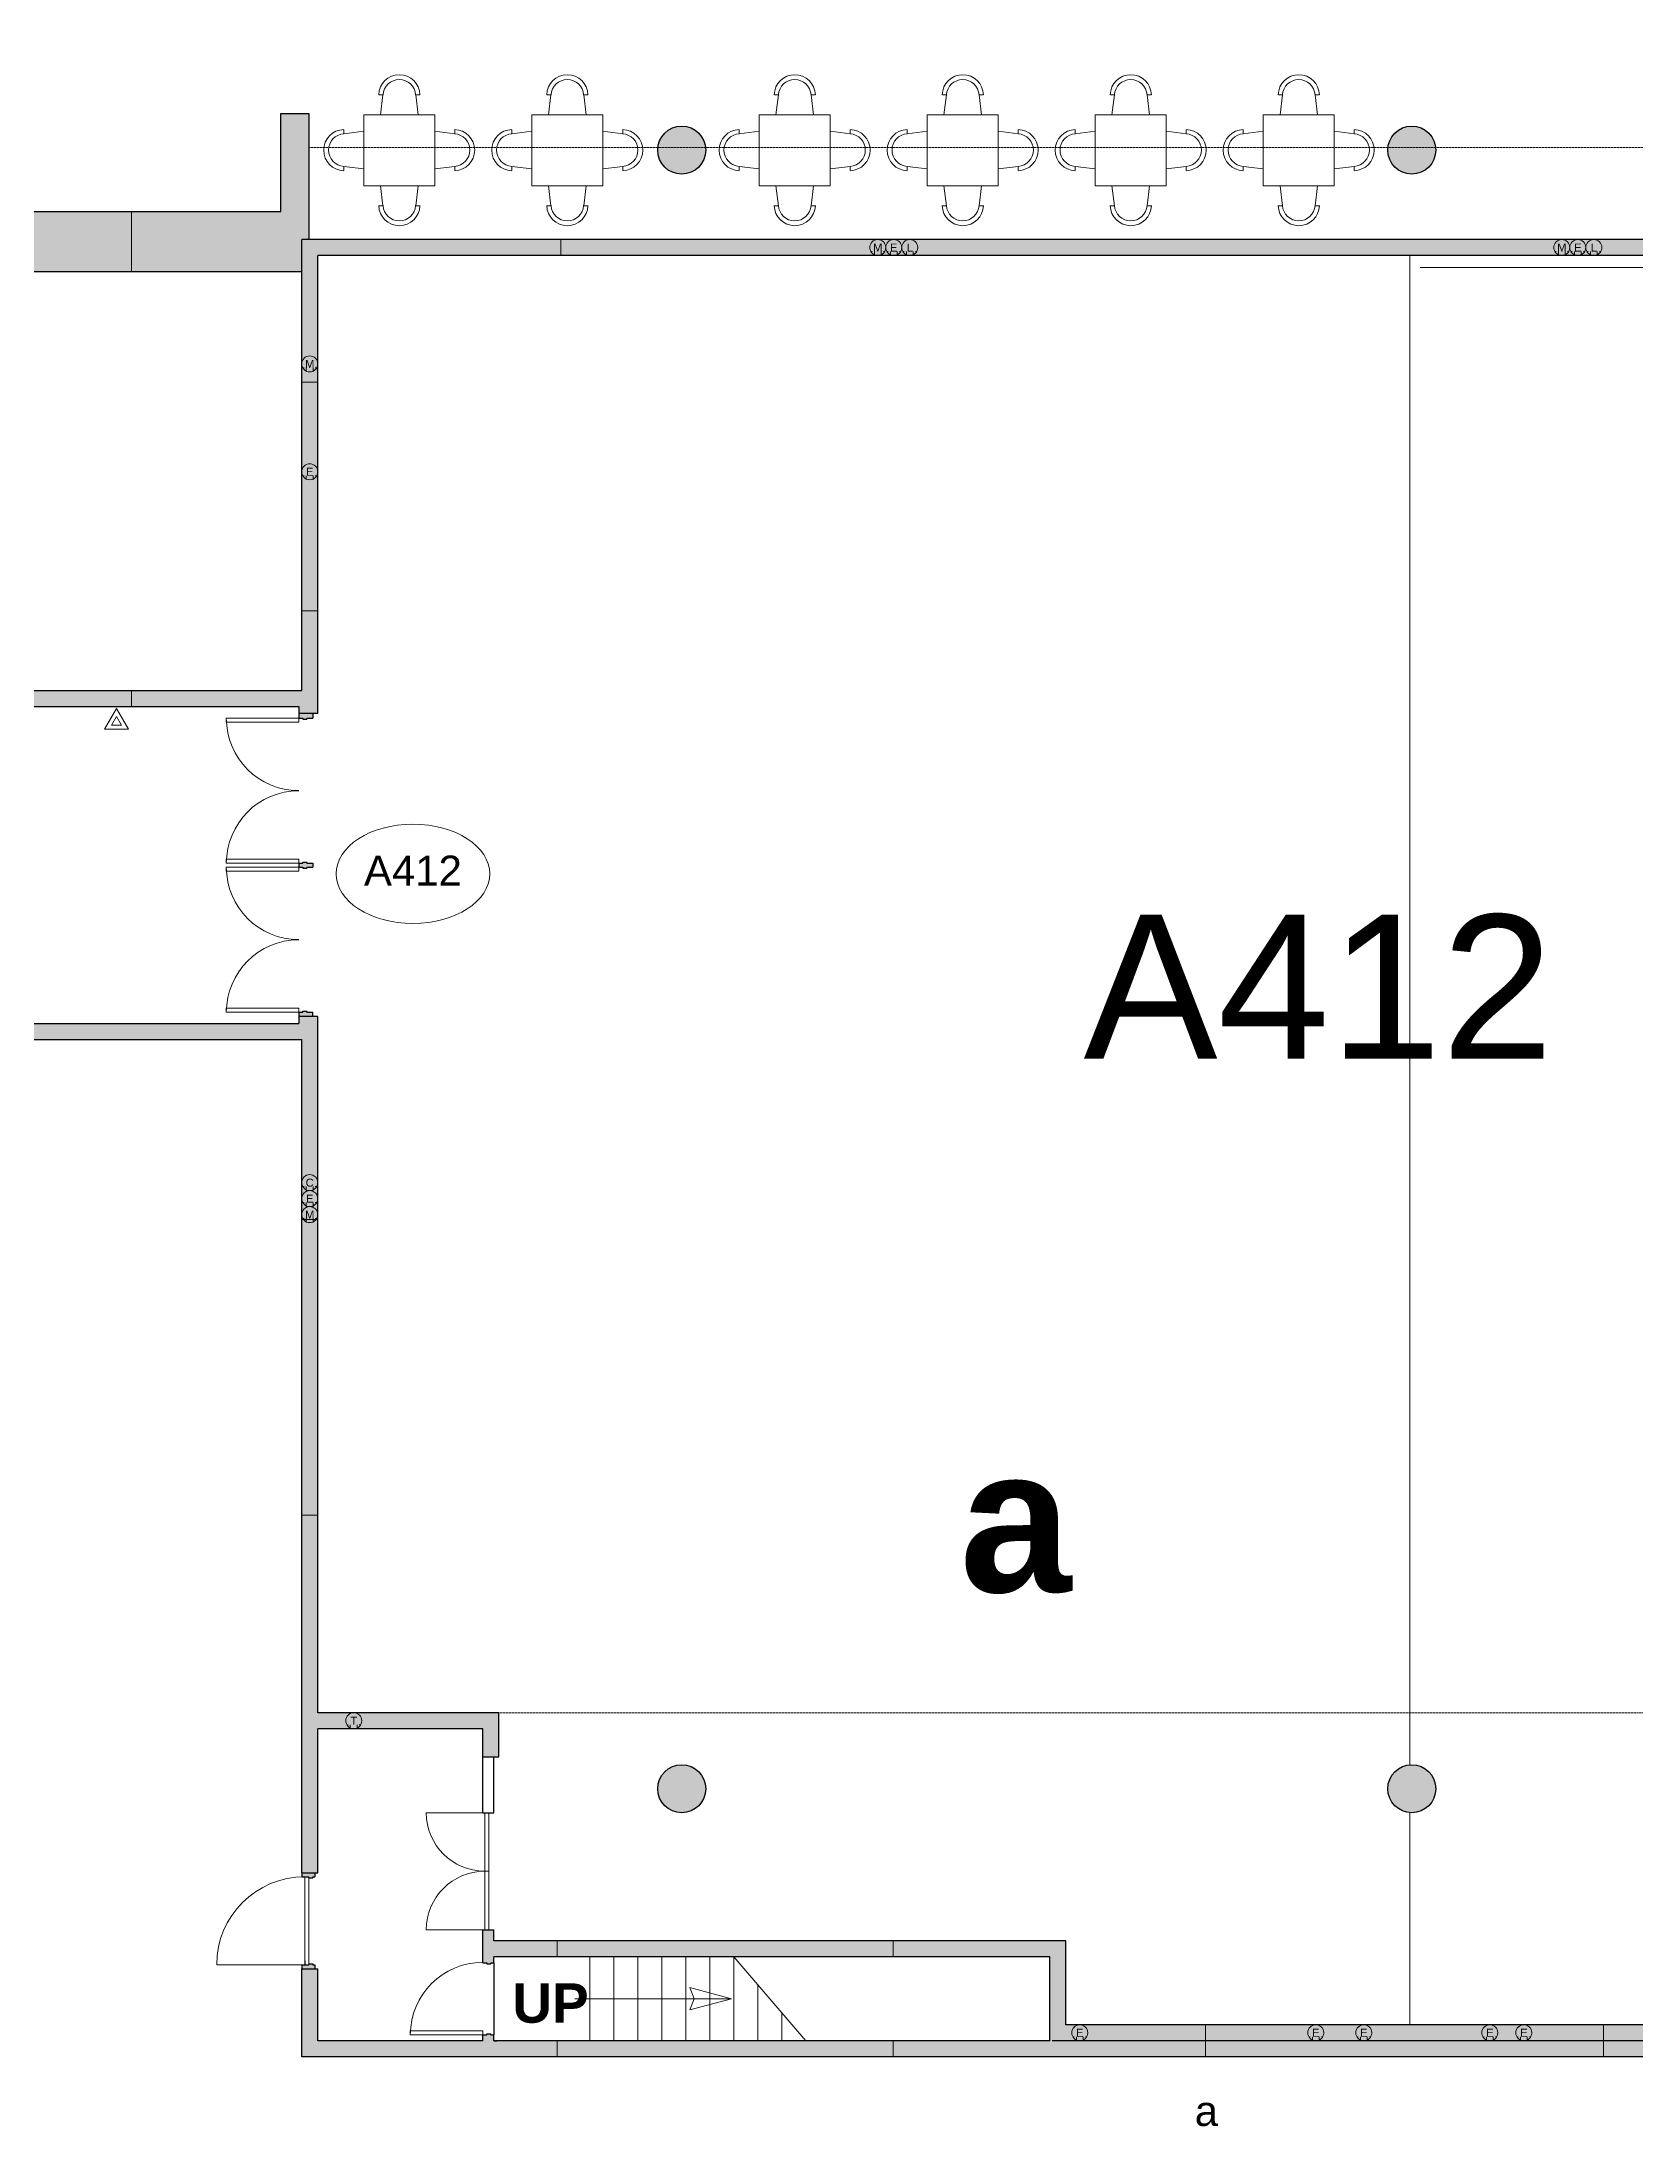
# Model space of a CAD drawing. Header units: inches. Extents: x -68 to 10561, y -2 to 2943.
# Drawn here: x 4793 to 5590, y 395 to 1437 of the extents above; entities that cross this region are included whole.
import ezdxf
from ezdxf.enums import TextEntityAlignment as Align

# ---------------------------------------------------------------- set-up
doc = ezdxf.new("R2010")
doc.units = ezdxf.units.IN
doc.header["$MEASUREMENT"] = 0
doc.linetypes.add('DASHED', pattern=[0.75, 0.5, -0.25])
doc.linetypes.add('HIDDEN', pattern=[0.375, 0.25, -0.125])
doc.layers.get('0').update_dxf_attribs({"linetype": 'CONTINUOUS', "lineweight": 5})
for name, color, linetype, lineweight in [('1_A-ANNO-TEXT-MRMS-LG', 7, 'CONTINUOUS', 5), ('1_A-ANNO-TEXT-MRMS-SM', 1, 'CONTINUOUS', 5), ('1_A-CLNG-SUSP', 15, 'DASHED', 5), ('1_A-COLS-HTCH', 8, 'CONTINUOUS', 5), ('1_A-COLS-OTLN', 7, 'CONTINUOUS', 25), ('1_A-DOOR-SWNG', 124, 'CONTINUOUS', 5), ('1_A-FLOR-STRS', 134, 'CONTINUOUS', 5), ('1_A-FLOR-STRS-SPEC', 134, 'CONTINUOUS', 5), ('1_A-FURN-CHAR', 35, 'CONTINUOUS', 5), ('1_A-WALL-FULL', 7, 'CONTINUOUS', 25), ('1_A-WALL-HTCH', 8, 'HIDDEN', 5), ('1_E-WALL', 8, 'CONTINUOUS', 5), ('1_F-PROT-EQPM-EXT', 1, 'CONTINUOUS', 5), ('RoomLayer1', 1, 'CONTINUOUS', 5)]:
    doc.layers.add(name, color=color, linetype=linetype, lineweight=lineweight)
doc.layers.add('1_A-CLNG-WTRK', color=15, linetype='HIDDEN', lineweight=5, plot=False)
doc.styles.add('HELV-H', font='')
doc.styles.add('HELV-M', font='swissel.ttf')
doc.styles.add('LBL1', font='swisseb.ttf')
doc.styles.get("Standard").update_dxf_attribs({"font": 'swissl.ttf', "height": 36})
doc.styles.get('HELV-H').set_extended_font_data('Swis721 Hv BT')

# ---------------------------------------------------------------- blocks, each defined once
blk = doc.blocks.new('ARROWSTR')
for p, q in [((0, 78.3), (-5.6, 57.4)), ((0, 78.3), (0, 0)), ((0, 78.3), (5.6, 57.4)), ((-5.6, 57.4), (0, 59.6)), ((5.6, 57.4), (0, 59.6))]:
    blk.add_line(p, q)
blk = doc.blocks.new('WBOX')
for p, q in [((-3.5, -6), (-2.8, -6)), ((-1.7, -8), (-1.7, -6)), ((1.7, -8), (1.7, -6)), ((2.8, -6), (3.5, -6))]:
    blk.add_line(p, q)
blk.add_circle((0, -4), 4)
at = {"flags": 8}
blk.add_attdef('X', text='', height=4, dxfattribs=at).set_placement((0, -6), align=Align.CENTER)
blk = doc.blocks.new('FEXT-SYM')
for p, q in [((-3, 0), (0, 5.2)), ((-3, 0), (3, 0)), ((-1.27, 1), (0, 3.2)), ((-1.27, 1), (1.27, 1)), ((3, 0), (0, 5.2)), ((1.27, 1), (0, 3.2))]:
    blk.add_line(p, q)
blk = doc.blocks.new('F_RR_CHAIRCBC')
for p, q in [((9.4, 20), (-9.4, 20)), ((-8.2, 10), (-9.4, 20)), ((8.2, 10), (9.4, 20)), ((-8.2, 10), (-10.2, 10)), ((10.2, 10), (8.2, 10))]:
    blk.add_line(p, q)
for centre, radius, start, end in [((0, 10.3), 10.3, 181.4146, 358.5854), ((0, 10.6), 8.18, 183.8851, 356.1149)]:
    blk.add_arc(centre, radius, start, end)
blk = doc.blocks.new('F_RR_TABLE36CBC')
for p, q in [((35.5, 35.5), (0, 35.5)), ((0, 0), (0, 35.5)), ((35.5, 0), (35.5, 35.5)), ((35.5, 0), (0, 0))]:
    blk.add_line(p, q)

msp = doc.modelspace()

# ---------------------------------------------------------------- hatches: boundary and pattern name
at = {"layer": '1_A-COLS-HTCH'}
h = msp.add_hatch(color=256, dxfattribs=at)
edge = h.paths.add_edge_path()
edge.add_arc((5113.3, 1382.9), 12, 0, 360)
edge = h.paths.add_edge_path()
edge.add_arc((5478.3, 1382.9), 12, 0, 360)
edge = h.paths.add_edge_path()
edge.add_arc((5853.8, 1382.9), 12, 0, 360)
edge = h.paths.add_edge_path()
edge.add_arc((4749.3, 1382.9), 12, 0, 360)
edge = h.paths.add_edge_path()
edge.add_arc((4383.3, 1382.9), 12, 0, 360)
edge = h.paths.add_edge_path()
edge.add_arc((4020.3, 1382.9), 12, 0, 360)
edge = h.paths.add_edge_path()
edge.add_arc((3657.3, 1382.9), 12, 0, 360)
edge = h.paths.add_edge_path()
edge.add_arc((3657.3, 1623.3), 12, 0, 360)
edge = h.paths.add_edge_path()
edge.add_arc((4749.3, 1623.3), 12, 0, 360)
edge = h.paths.add_edge_path()
edge.add_arc((4383.3, 1623.3), 12, 0, 360)
edge = h.paths.add_edge_path()
edge.add_arc((4020.3, 1623.3), 12, 0, 360)
edge = h.paths.add_edge_path()
edge.add_arc((5113.3, 1623.3), 12, 0, 360)
edge = h.paths.add_edge_path()
edge.add_arc((5478.3, 1623.3), 12, 0, 360)
edge = h.paths.add_edge_path()
edge.add_arc((5853.8, 1623.3), 12, 0, 360)
h = msp.add_hatch(color=256, dxfattribs=at)
h.paths.add_polyline_path([(5101.3, 563.7, 1), (5125.3, 563.7, 1)])
h.paths.add_polyline_path([(5490.3, 563.7, 1), (5466.3, 563.7, 1)])
h.paths.add_polyline_path([(5842.3, 563.7, 1), (5866.3, 563.7, 1)])
at = {"layer": '1_A-WALL-HTCH'}
h = msp.add_hatch(color=256, dxfattribs=at)
h.paths.add_polyline_path([(5052.9, 1338.2), (4923.3, 1338.2), (4923.3, 1266.9), (4931.3, 1266.9), (4931.3, 1330.2), (5052.9, 1330.2)])
h.paths.add_polyline_path([(4926.9, 1401.2), (4912.9, 1401.2), (4912.9, 1352.2), (4838.2, 1352.2), (4838.2, 1322.2), (4923.3, 1322.2), (4923.3, 1338.2), (4926.9, 1338.2)])
h.paths.add_polyline_path([(4838.2, 1352.2), (4778.9, 1352.2), (4778.9, 1401.2), (4764.9, 1401.2), (4764.9, 1340.2), (4738.5, 1340.2), (4738.5, 1322.2), (4838.2, 1322.2)])
h.paths.add_polyline_path([(4738.5, 1340.2), (4658.9, 1340.2), (4658.9, 1288.2), (4676.9, 1288.2), (4676.9, 1322.2), (4738.5, 1322.2)])
h.paths.add_polyline_path([(4739.9, 1157.7), (4658.9, 1157.7), (4658.9, 1139.7), (4721.9, 1139.7), (4721.9, 1126.7), (4739.9, 1126.7)])
h.paths.add_polyline_path([(4739.9, 1126.7), (4721.9, 1126.7), (4721.9, 1104.7), (4838.2, 1104.7), (4838.2, 1112.7), (4739.9, 1112.7)])
h.paths.add_polyline_path([(4931.3, 1152.5), (4923.3, 1152.5), (4923.3, 1112.7), (4838.2, 1112.7), (4838.2, 1104.7), (4921.8, 1104.7), (4921.8, 1101.2), (4931.3, 1101.2)])
h.paths.add_polyline_path([(4931.3, 1266.9), (4923.3, 1266.9), (4923.3, 1152.5), (4931.3, 1152.5)])
for points in [[(5620.1, 1338.2), (5052.9, 1338.2), (5052.9, 1330.2), (5620.1, 1330.2)], [(4931.3, 848.3), (4923.3, 848.3), (4923.3, 700.4), (4931.3, 700.4)], [(5021.8, 601.7), (4931.3, 601.7), (4931.3, 700.4), (4923.3, 700.4), (4923.3, 521.7), (4931.3, 521.7), (4931.3, 593.7), (5013.8, 593.7), (5013.8, 579.7), (5021.8, 579.7)]]:
    msp.add_hatch(color=256, dxfattribs=at).paths.add_polyline_path(points)
h = msp.add_hatch(color=256, dxfattribs=at)
h.paths.add_polyline_path([(4928.8, 1026.4), (4925.8, 1026.4), (4925.8, 1026.9), (4923.8, 1026.9), (4923.8, 1026.4), (4921.8, 1026.4), (4921.8, 1024.4), (4923.8, 1024.4), (4923.8, 1023.9), (4925.8, 1023.9), (4925.8, 1024.4), (4928.8, 1024.4)])
h.paths.add_polyline_path([(4928.8, 1101.2), (4921.8, 1101.2), (4921.8, 1098.9), (4923.8, 1098.9), (4923.8, 1098.4), (4925.8, 1098.4), (4925.8, 1098.9), (4928.8, 1098.9)])
h = msp.add_hatch(color=256, dxfattribs=at)
h.paths.add_polyline_path([(4931.3, 949.7), (4921.8, 949.7), (4921.8, 946.2), (4721.9, 946.2), (4721.9, 938.2), (4923.3, 938.2), (4923.3, 848.3), (4931.3, 848.3)])
h.paths.add_polyline_path([(4928.8, 951.9), (4925.8, 951.9), (4925.8, 952.4), (4923.8, 952.4), (4923.8, 951.9), (4921.8, 951.9), (4921.8, 949.7), (4928.8, 949.7)])
h = msp.add_hatch(color=256, dxfattribs=at)
h.paths.add_polyline_path([(4929.8, 521.7), (4923.3, 521.7), (4923.3, 519.7), (4926.8, 519.7), (4926.8, 519.2), (4928.8, 519.2), (4928.8, 519.7), (4929.8, 519.7)])
h.paths.add_polyline_path([(4929.8, 475.7), (4928.8, 475.7), (4928.8, 476.2), (4926.8, 476.2), (4926.8, 475.7), (4923.3, 475.7), (4923.3, 473.7), (4929.8, 473.7)])
h = msp.add_hatch(color=256, dxfattribs=at)
h.paths.add_polyline_path([(5051, 487.7), (5019.3, 487.7), (5019.3, 493.2), (5013.8, 493.2), (5013.8, 476.7), (5015.8, 476.7), (5015.8, 476.2), (5017.8, 476.2), (5017.8, 476.7), (5019.3, 476.7), (5019.3, 479.7), (5051, 479.7)])
h.paths.add_polyline_path([(5051, 437.7), (5019.3, 437.7), (5019.3, 440.7), (5017.8, 440.7), (5017.8, 441.2), (5015.8, 441.2), (5015.8, 440.7), (5013.8, 440.7), (5013.8, 437.7), (4931.3, 437.7), (4931.3, 473.7), (4923.3, 473.7), (4923.3, 429.7), (5051, 429.7)])
h = msp.add_hatch(color=256, dxfattribs=at)
h.paths.add_polyline_path([(5375.2, 445.7), (5305.3, 445.7), (5305.3, 487.7), (5219, 487.7), (5219, 479.7), (5297.3, 479.7), (5297.3, 437.7), (5219, 437.7), (5219, 429.7), (5375.2, 429.7)])
h.paths.add_polyline_path([(5574.2, 437.7), (5375.2, 437.7), (5375.2, 429.7), (5574.2, 429.7)])
h.paths.add_polyline_path([(5574.2, 445.7), (5375.2, 445.7), (5375.2, 437.7), (5574.2, 437.7)])
h.paths.add_polyline_path([(5219, 437.7), (5051, 437.7), (5051, 429.7), (5219, 429.7)])
h.paths.add_polyline_path([(5219, 487.7), (5051, 487.7), (5051, 479.7), (5219, 479.7)])
h.paths.add_polyline_path([(5769.2, 437.7), (5574.2, 437.7), (5574.2, 429.7), (5769.2, 429.7)])
h.paths.add_polyline_path([(5769.2, 445.7), (5574.2, 445.7), (5574.2, 437.7), (5769.2, 437.7)])

# ---------------------------------------------------------------- linework, layer by layer
at = {"layer": '1_A-CLNG-SUSP'}
for p, q in [((4926.9, 1384.2), (6314.8, 1384.2)), ((6686.3, 601.7), (5021.8, 601.7))]:
    msp.add_line(p, q, dxfattribs=at)
at = {"layer": '1_A-CLNG-WTRK'}
for p, q in [((5477.3, 575.7), (5477.3, 1330.2)), ((6236.8, 1324.2), (5482.3, 1324.2)), ((5477.3, 551.7), (5477.3, 445.7))]:
    msp.add_line(p, q, dxfattribs=at)
at = {"layer": '1_A-COLS-OTLN'}
for centre in [(5113.3, 1382.9), (5478.3, 1382.9)]:
    msp.add_circle(centre, 12, dxfattribs=at)
at = {"layer": '1_A-DOOR-SWNG'}
for p, q in [((4885.5, 1098.9), (4885.5, 1096.9)), ((4921.8, 1098.9), (4885.5, 1098.9)), ((4921.8, 1096.9), (4885.5, 1096.9)), ((4921.8, 1098.9), (4921.8, 1096.9)), ((4921.8, 1028.4), (4885.5, 1028.4)), ((4885.5, 1026.4), (4885.5, 1028.4)), ((4921.8, 1026.4), (4885.5, 1026.4)), ((4885.5, 1024.4), (4885.5, 1022.4)), ((4921.8, 1024.4), (4885.5, 1024.4)), ((4921.8, 1022.4), (4885.5, 1022.4)), ((4921.8, 1026.4), (4921.8, 1028.4)), ((4921.8, 1026.4), (4921.8, 1024.4)), ((4921.8, 1024.4), (4921.8, 1022.4)), ((4921.8, 953.9), (4885.5, 953.9)), ((4885.5, 951.9), (4885.5, 953.9)), ((4921.8, 951.9), (4885.5, 951.9)), ((4921.8, 951.9), (4921.8, 953.9)), ((4985.5, 551.7), (5014.8, 551.7)), ((5014.8, 522.4), (5014.8, 551.7)), ((5016.8, 522.4), (5016.8, 551.7)), ((5014.8, 493.2), (5014.8, 522.4)), ((5016.8, 522.4), (5014.8, 522.4)), ((5016.8, 493.2), (5016.8, 522.4)), ((4924.8, 519.7), (4924.8, 475.7)), ((4926.8, 519.7), (4926.8, 475.7)), ((4985.5, 493.2), (5014.8, 493.2)), ((4880.8, 475.7), (4924.8, 475.7)), ((5013.8, 442.7), (4977.5, 442.7)), ((4977.5, 440.7), (4977.5, 442.7)), ((5013.8, 440.7), (4977.5, 440.7)), ((5013.8, 440.7), (5013.8, 442.7))]:
    msp.add_line(p, q, dxfattribs=at)
for centre, radius, start, end in [((4921.8, 1098.9), 36.2, 180, 270), ((4921.8, 1026.4), 36.2, 90, 180), ((4921.8, 1024.4), 36.2, 180, 270), ((4921.8, 951.9), 36.2, 90, 180), ((5014.8, 551.7), 29.2, 180, 270), ((5014.8, 493.2), 29.2, 90, 180), ((4924.8, 475.7), 44, 90, 180), ((5013.8, 440.7), 36.2, 90, 180)]:
    msp.add_arc(centre, radius, start, end, dxfattribs=at)
at = {"layer": '1_A-FLOR-STRS'}
for p, q in [((5067.3, 437.7), (5067.3, 479.7)), ((5079.3, 437.7), (5079.3, 479.7)), ((5091.3, 437.7), (5091.3, 479.7)), ((5103.3, 437.7), (5103.3, 479.7)), ((5115.3, 437.7), (5115.3, 479.7)), ((5127.3, 437.7), (5127.3, 479.7)), ((5139.3, 437.7), (5139.3, 479.7)), ((5175.3, 437.7), (5139.3, 479.7)), ((5151.3, 437.7), (5151.3, 465.7)), ((5163.3, 437.7), (5163.3, 451.7))]:
    msp.add_line(p, q, dxfattribs=at)
at = {"layer": '1_A-WALL-FULL'}
for p, q in [((4912.9, 1352.2), (4912.9, 1401.2)), ((4912.9, 1401.2), (4926.9, 1401.2)), ((4926.9, 1401.2), (4926.9, 1338.2)), ((4778.9, 1352.2), (4912.9, 1352.2)), ((6314.8, 1338.2), (4923.3, 1338.2)), ((4923.3, 1112.7), (4923.3, 1338.2)), ((4931.3, 1101.2), (4931.3, 1330.2)), ((6336.8, 1330.2), (4931.3, 1330.2)), ((4676.9, 1322.2), (4923.3, 1322.2)), ((4739.9, 1112.7), (4923.3, 1112.7)), ((4721.9, 1104.7), (4921.8, 1104.7)), ((4921.8, 1104.7), (4921.8, 1098.9)), ((4931.3, 1101.2), (4921.8, 1101.2)), ((4921.8, 1098.9), (4923.8, 1098.9)), ((4923.8, 1098.9), (4923.8, 1098.4)), ((4923.8, 1098.4), (4925.8, 1098.4)), ((4925.8, 1098.9), (4928.8, 1098.9)), ((4925.8, 1098.9), (4925.8, 1098.4)), ((4928.8, 1101.2), (4928.8, 1098.9)), ((4921.8, 1026.4), (4923.8, 1026.4)), ((4921.8, 1026.4), (4921.8, 1024.4)), ((4921.8, 1024.4), (4923.8, 1024.4)), ((4923.8, 1026.4), (4923.8, 1026.9)), ((4923.8, 1026.9), (4925.8, 1026.9)), ((4923.8, 1024.4), (4923.8, 1023.9)), ((4923.8, 1023.9), (4925.8, 1023.9)), ((4925.8, 1026.4), (4925.8, 1026.9)), ((4925.8, 1026.4), (4928.8, 1026.4)), ((4925.8, 1024.4), (4928.8, 1024.4)), ((4925.8, 1024.4), (4925.8, 1023.9)), ((4928.8, 1026.4), (4928.8, 1024.4)), ((4921.8, 951.9), (4923.8, 951.9)), ((4921.8, 951.9), (4921.8, 946.2)), ((4931.3, 949.7), (4921.8, 949.7)), ((4923.8, 951.9), (4923.8, 952.4)), ((4923.8, 952.4), (4925.8, 952.4)), ((4925.8, 951.9), (4925.8, 952.4)), ((4925.8, 951.9), (4928.8, 951.9)), ((4928.8, 949.7), (4928.8, 951.9)), ((4931.3, 601.7), (4931.3, 949.7)), ((4721.9, 946.2), (4921.8, 946.2)), ((4721.9, 938.2), (4923.3, 938.2)), ((4923.3, 521.7), (4923.3, 938.2)), ((5021.8, 601.7), (4931.3, 601.7)), ((5021.8, 579.7), (5021.8, 601.7)), ((5013.8, 593.7), (4931.3, 593.7)), ((4931.3, 521.7), (4931.3, 593.7)), ((5013.8, 551.7), (5013.8, 593.7)), ((5013.8, 579.7), (5021.8, 579.7)), ((5019.3, 551.7), (5019.3, 579.7)), ((5013.8, 551.7), (5019.3, 551.7)), ((4923.3, 521.7), (4931.3, 521.7)), ((4923.3, 521.7), (4923.3, 519.7)), ((4929.8, 521.7), (4929.8, 519.7)), ((4923.3, 519.7), (4926.8, 519.7)), ((4926.8, 519.2), (4926.8, 519.7)), ((4926.8, 519.2), (4928.8, 519.2)), ((4928.8, 519.2), (4928.8, 519.7)), ((4928.8, 519.7), (4929.8, 519.7)), ((5013.8, 493.2), (5019.3, 493.2)), ((5013.8, 476.7), (5013.8, 493.2)), ((5019.3, 487.7), (5019.3, 493.2)), ((5305.3, 487.7), (5019.3, 487.7)), ((5297.3, 479.7), (5019.3, 479.7)), ((5019.3, 476.7), (5019.3, 479.7)), ((5019.3, 476.7), (5019.3, 479.7)), ((5297.3, 437.7), (5297.3, 479.7)), ((5305.3, 445.7), (5305.3, 487.7)), ((4923.3, 475.7), (4923.3, 473.7)), ((4923.3, 475.7), (4926.8, 475.7)), ((4923.3, 429.7), (4923.3, 473.7)), ((4923.3, 473.7), (4931.3, 473.7)), ((4924.8, 477.7), (4924.8, 475.7)), ((4926.8, 476.2), (4928.8, 476.2)), ((4926.8, 476.2), (4926.8, 475.7)), ((4928.8, 476.2), (4928.8, 475.7)), ((4928.8, 475.7), (4929.8, 475.7)), ((4929.8, 475.7), (4929.8, 473.7)), ((4931.3, 437.7), (4931.3, 473.7)), ((5013.8, 476.7), (5015.8, 476.7)), ((5015.8, 476.7), (5015.8, 476.2)), ((5015.8, 476.2), (5017.8, 476.2)), ((5017.8, 476.7), (5019.3, 476.7)), ((5017.8, 476.7), (5017.8, 476.2)), ((5019.3, 476.7), (5019.3, 440.7)), ((5013.8, 437.7), (5013.8, 440.7)), ((5013.8, 440.7), (5015.8, 440.7)), ((5015.8, 440.7), (5015.8, 441.2)), ((5015.8, 441.2), (5017.8, 441.2)), ((5017.8, 440.7), (5017.8, 441.2)), ((5017.8, 440.7), (5019.3, 440.7)), ((5019.3, 437.7), (5019.3, 440.7)), ((5019.3, 437.7), (5019.3, 440.7)), ((6402.3, 445.7), (5305.3, 445.7)), ((7017.1, 429.7), (4923.3, 429.7)), ((5013.8, 437.7), (4931.3, 437.7)), ((5019.3, 437.7), (5020.8, 437.7)), ((5297.3, 437.7), (5019.3, 437.7)), ((6410.3, 437.7), (5298.5, 437.7))]:
    msp.add_line(p, q, dxfattribs=at)
for centre in [(5113.3, 563.7), (5478.3, 563.7)]:
    msp.add_circle(centre, 12, dxfattribs=at)
at = {"layer": '1_A-WALL-HTCH'}
for p, q in [((4838.2, 1352.2), (4838.2, 1322.2)), ((5052.9, 1338.2), (5052.9, 1330.2)), ((4931.3, 1266.9), (4923.3, 1266.9)), ((4931.3, 1152.5), (4923.3, 1152.5)), ((4838.2, 1112.7), (4838.2, 1104.7)), ((4931.3, 848.3), (4923.3, 848.3)), ((4931.3, 700.4), (4923.3, 700.4)), ((5051, 487.7), (5051, 479.7)), ((5219, 487.7), (5219, 479.7)), ((5375.2, 445.7), (5375.2, 429.7)), ((5574.2, 445.7), (5574.2, 429.7)), ((5051, 437.7), (5051, 429.7)), ((5219, 437.7), (5219, 429.7))]:
    msp.add_line(p, q, dxfattribs=at)
at = {"layer": 'RoomLayer1'}
msp.add_ellipse((4978.9, 1021.1), major_axis=(38.4, 0), ratio=0.646499, dxfattribs=at)

# ---------------------------------------------------------------- block references
at = {"layer": '1_A-FLOR-STRS-SPEC', "xscale": -1, "rotation": 270.0000000000535}
msp.add_blockref('ARROWSTR', (5059.9, 458.7), dxfattribs=at)
at = {"layer": '1_A-FURN-CHAR'}
for p, rotation in [((4972.1, 1420.6), 180), ((5056.1, 1420.6), 180), ((5169.8, 1420.6), 180), ((5253.8, 1420.6), 180), ((5337.8, 1420.6), 180), ((5421.8, 1420.6), 180), ((4934.3, 1382.9), 270), ((5009.8, 1382.9), 90), ((5018.3, 1382.9), 270), ((5093.8, 1382.9), 90), ((5132, 1382.9), 270), ((5207.5, 1382.9), 90), ((5216, 1382.9), 270), ((5291.5, 1382.9), 90), ((5300, 1382.9), 270), ((5375.5, 1382.9), 90), ((5384, 1382.9), 270), ((5459.5, 1382.9), 90)]:
    msp.add_blockref('F_RR_CHAIRCBC', p, dxfattribs=dict(at, rotation=rotation))
for name, p in [('F_RR_TABLE36CBC', (4954.3, 1365.1)), ('F_RR_TABLE36CBC', (5038.3, 1365.1)), ('F_RR_TABLE36CBC', (5152, 1365.1)), ('F_RR_TABLE36CBC', (5236, 1365.1)), ('F_RR_TABLE36CBC', (5320, 1365.1)), ('F_RR_TABLE36CBC', (5404, 1365.1)), ('F_RR_CHAIRCBC', (4972.1, 1345.1)), ('F_RR_CHAIRCBC', (5056.1, 1345.1)), ('F_RR_CHAIRCBC', (5169.8, 1345.1)), ('F_RR_CHAIRCBC', (5253.8, 1345.1)), ('F_RR_CHAIRCBC', (5337.8, 1345.1)), ('F_RR_CHAIRCBC', (5421.8, 1345.1))]:
    msp.add_blockref(name, p, dxfattribs=at)
at = {"layer": '1_E-WALL'}
for p, values in [((5211.3, 1338.2), {'X': 'M'}), ((5219.3, 1338.2), {'X': 'E'}), ((5227.3, 1338.2), {'X': 'L'}), ((5553.3, 1338.2), {'X': 'M'}), ((5561.3, 1338.2), {'X': 'E'}), ((5569.3, 1338.2), {'X': 'L'}), ((4927.3, 1280), {'X': 'M'}), ((4927.3, 1226.1), {'X': 'E'}), ((4927.3, 870.7), {'X': 'C'}), ((4927.3, 862.7), {'X': 'E'}), ((4927.3, 854.7), {'X': 'M'}), ((4949.3, 601.7), {'X': 'T'}), ((5312.3, 445.7), {'X': 'E'}), ((5430.3, 445.7), {'X': 'E'}), ((5454.3, 445.7), {'X': 'E'}), ((5517.3, 445.7), {'X': 'E'}), ((5534.3, 445.7), {'X': 'E'})]:
    msp.add_blockref('WBOX', p, dxfattribs=at).add_auto_attribs(values)
at = {"layer": '1_F-PROT-EQPM-EXT', "xscale": 2, "yscale": 2, "zscale": 2}
msp.add_blockref('FEXT-SYM', (4830.7, 1093.4), dxfattribs=at)

# ---------------------------------------------------------------- texts
at = {"layer": '1_A-ANNO-TEXT-MRMS-LG'}
for s, style, p in [('A412', 'HELV-H', (5431.6, 928.6)), ('a', 'LBL1', (5280.2, 662))]:
    msp.add_text(s, height=72, dxfattribs=dict(at, style=style)).set_placement(p, align=Align.CENTER)
at = {"layer": '1_A-ANNO-TEXT-MRMS-SM', "style": 'HELV-M'}
for s, p in [('A412', (4978.9, 1015.2)), ('a', (5375.6, 395.1))]:
    msp.add_text(s, height=15, dxfattribs=at).set_placement(p, align=Align.CENTER)
at = {"layer": '1_A-FLOR-STRS-SPEC', "style": 'LBL1'}
msp.add_text('UP', height=19.69, dxfattribs=at).set_placement((5047.7, 456.4), align=Align.MIDDLE)

doc.saveas('drawing.dxf')
